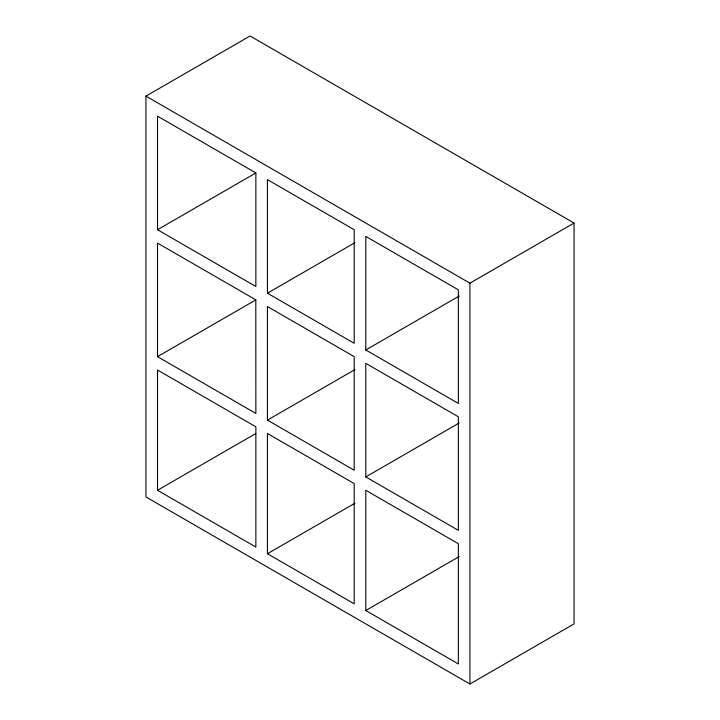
<?xml version="1.0" encoding="UTF-8"?>
<svg xmlns="http://www.w3.org/2000/svg" width="720" height="720" viewBox="0 0 720 720"><rect width="100%" height="100%" fill="white"/><g stroke="black" fill="none" stroke-linecap="round" stroke-linejoin="round"><path stroke-width="1.08" d="M145.944 96.12L250.074 36L574.056 223.047L574.056 623.88L469.926 684L145.944 496.953L145.944 96.12L469.926 283.176L574.056 223.047M157.509 229.734L255.861 286.515L255.861 172.944L157.509 116.163L157.509 229.734L255.807 172.98M157.509 356.661L255.807 299.907L255.861 413.442L157.509 356.661L157.509 243.09L255.861 299.88M267.435 293.193L354.213 343.296L354.213 229.734L267.435 179.631L267.435 293.193L355.023 242.622M365.787 349.974L458.352 403.425L458.352 289.854L365.787 236.412L365.787 349.974L459.216 296.037M267.435 420.12L354.213 470.223L354.213 356.661L267.435 306.558L267.435 420.12L355.023 369.549M157.509 490.266L255.861 547.056L255.861 426.807L157.509 370.017L157.509 490.266L255.807 433.521M365.787 476.91L458.352 530.352L458.352 416.781L365.787 363.339L365.787 476.91L459.216 422.964M267.435 553.734L354.213 603.837L354.213 483.588L267.435 433.485L267.435 553.734L355.023 503.163M365.787 610.515L458.352 663.957L458.352 543.708L365.787 490.266L365.787 610.515L459.216 556.578M469.926 283.176L469.926 684"/></g></svg>
